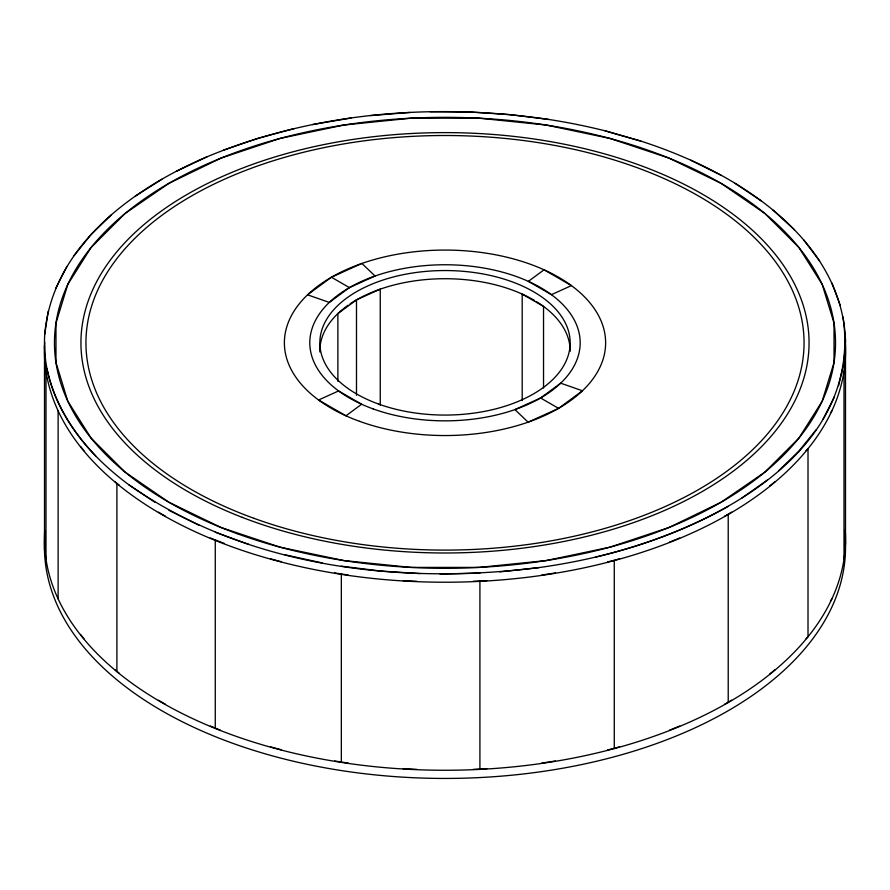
<?xml version="1.0" encoding="UTF-8"?>
<svg xmlns="http://www.w3.org/2000/svg" width="890" height="890" viewBox="0 0 890 890"><rect width="100%" height="100%" fill="white"/><g stroke="black" fill="none" stroke-linecap="round" stroke-linejoin="round"><path stroke-width="1.33" d="M843.008 316.907C863.3 455.09 707.539 530.974 595.966 556.995A400.533 231.244 0 0 1 538.984 567.586C399.065 585.264 246.575 567.42 128.761 484.716A400.533 231.244 0 0 1 95.664 455.925C72.246 431.784 53.567 402.013 46.992 368.694A400.533 231.244 0 0 1 44.756 334.162C52.354 246.675 132.454 188.469 207.159 156.74C314.426 112.196 434.331 102.506 548.663 119.438A400.533 231.244 0 0 1 605.167 130.852L640.922 141.109A400.533 231.244 0 0 1 690.807 160.222C764.076 192.763 841.973 252.994 845.5 339.924L845.5 544.313M845.5 339.924L844.009 362.953L838.547 385.793M44.745 334.151L48.227 311.189M843.197 373.778L844.009 371.13L844.009 559.176M55.647 288.538L66.95 266.421M823.05 419.179L834.353 397.062M830.437 413.127L831.883 410.824M830.437 601.173L831.883 598.87M74.015 255.641L90.88 234.749L111.283 214.924M815.985 429.959L799.12 450.852L778.717 470.676M775.034 481.679L769.728 485.929M806.062 450.64L808.009 448.705L808.009 636.75L806.062 638.686M775.034 669.714L769.728 673.975M331.425 277.224L307.54 294.824L329.311 302.422L349.414 287.615L375.068 276.011L361.907 263.44L331.425 277.224L349.414 287.615M534.601 300.52A125.167 72.268 0 0 0 380.241 289.139L356.49 299.874L337.889 313.591A125.167 72.268 0 0 0 319.844 351.973M540.586 397.986L560.689 383.178L582.46 390.777L558.575 408.377L528.093 422.16L514.932 409.589L540.586 397.986L558.575 408.377M741.982 497.966L767.269 480.122M724.482 516.3L731.58 512.173M724.482 704.346L731.58 700.219M134.991 196.379L161.78 179.291M728.22 506.321C686.935 529.695 642.002 545.87 595.966 556.995M679.715 537.994L669.48 542.155M679.715 726.04L669.48 730.201M176.253 171.336L207.159 156.74M223.512 150.132L257.844 138.351L294.034 128.616M607.581 561.968L619.529 558.809M607.581 750.003L619.529 746.844M555.36 572.938L541.788 575.04M555.36 760.983L541.788 763.086M312.713 124.533L351.016 118.014M499.757 571.881L538.984 567.586M473.068 581.337L486.786 580.647M473.068 769.383L486.786 768.682M370.54 115.589L410.09 112.44M440.005 574.028L479.91 573.171M416.932 581.337L403.214 580.647M416.932 769.383L403.214 768.682M430.026 111.717L469.953 112.007L509.625 114.588L548.663 119.438M420.047 573.594L380.375 571.013L341.337 566.162M334.64 572.938L348.213 575.04M334.64 760.983L348.213 763.086M281.084 561.679L270.471 558.809M281.084 749.725L270.471 746.844M284.833 554.748L322.18 562.903M605.167 130.852L640.922 141.109M210.285 537.994L224.469 543.467M210.285 726.04L220.52 730.201M215.269 532.231L249.078 544.491M165.518 516.3L158.42 512.173M165.518 704.346L158.42 700.219M690.807 160.222L721.067 175.263M168.933 510.337L199.193 525.378M735.196 183.418L761.239 200.884M128.761 484.716L154.804 502.194M114.966 481.679L119.149 485.161M114.966 669.714L119.149 673.207M773.098 210.162L794.336 229.687M83.938 450.64L80.545 446.413M83.938 638.686L80.545 634.459M95.664 455.914C72.401 431.55 53.934 401.969 46.992 368.694M803.67 239.877L819.634 261.004M831.883 282.953L840.282 305.493M728.22 514.498L728.22 702.533M614.267 560.555L614.267 748.601M543.534 387.984L543.534 306.416L522.196 294.089L522.196 400.556M479.91 581.337L479.91 769.383M380.241 405.284L380.241 289.139L375.791 290.763A125.167 72.268 0 0 0 371.931 292.309M356.49 299.874L356.49 395.282M341.337 574.339L341.337 762.385M337.889 381.343L337.889 313.591L340.714 311.022A125.167 72.268 0 0 1 348.124 305.226M215.269 540.397L215.269 728.443M116.901 483.615L116.901 671.661M58.117 410.824L58.117 598.87M45.991 371.13L45.991 559.176M44.5 345.687L44.5 550.076M845.211 529.739A400.533 231.244 0 0 1 445.556 770.262A400.533 231.244 0 0 1 44.745 530.373M845.211 341.693A400.533 231.244 0 0 1 445.556 582.227A400.533 231.244 0 0 1 44.745 342.327M350.126 303.846A125.167 72.268 0 0 1 370.674 292.832M536.748 301.821A125.167 72.268 0 0 1 570.167 351.328M845.211 537.916A400.533 231.244 0 0 1 445.556 778.439A400.533 231.244 0 0 1 44.745 538.55M67.785 284.444L55.97 323.148L55.97 362.453L67.785 401.156L91.069 438.091L125.112 472.123L168.866 502.227L221.009 527.492L279.961 547.139L343.929 560.578L410.969 567.408L479.031 567.408L546.071 560.578L610.039 547.139L668.991 527.492L721.134 502.227L764.888 472.123L798.931 438.091L822.215 401.156L834.03 362.453L834.03 323.148L822.215 284.444L798.931 247.52L764.888 213.478L721.134 183.373L668.991 158.109L610.039 138.462L546.071 125.023L479.031 118.192L410.969 118.192L343.929 125.023L279.961 138.462L221.009 158.109L168.866 183.373L125.112 213.478L91.069 247.52L67.785 284.444M361.629 404.238L345.943 415.797L318.564 399.988L338.589 390.933L361.629 404.238M544.057 269.804L528.371 281.362L551.411 294.668L571.436 285.612L544.057 269.804M237.23 533.711A390.521 225.459 0 0 0 835.243 351.227A390.521 225.459 0 0 0 262.517 143.468A390.521 225.459 0 0 0 237.23 533.711M242.18 517.346A364.055 210.185 0 0 0 808.231 356.946A364.055 210.185 0 0 0 284.589 154.115A364.055 210.185 0 0 0 242.18 517.346M373.077 408.888A135.18 78.042 0 0 0 580.08 345.721A135.18 78.042 0 0 0 381.832 273.797A135.18 78.042 0 0 0 373.077 408.888M359.538 421.326A160.623 92.738 0 0 0 605.511 346.266A160.623 92.738 0 0 0 369.951 260.815A160.623 92.738 0 0 0 359.538 421.326M378.406 403.993A125.167 72.268 0 0 0 570.078 345.509A125.167 72.268 0 0 0 386.516 278.915A125.167 72.268 0 0 0 378.406 403.993M253.973 518.325A359.048 207.292 0 0 0 803.803 350.549A359.048 207.292 0 0 0 277.224 159.532A359.048 207.292 0 0 0 253.973 518.325"/></g></svg>
